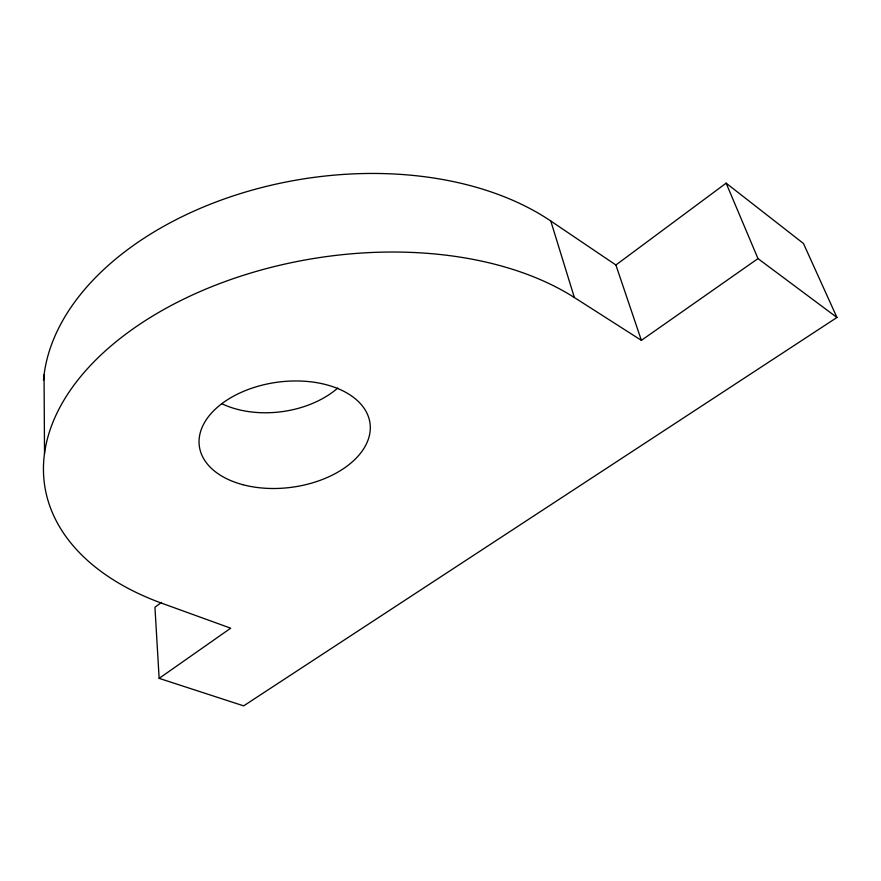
<?xml version="1.0" encoding="UTF-8"?>
<svg xmlns="http://www.w3.org/2000/svg" width="881" height="881" viewBox="0 0 881 881"><rect width="100%" height="100%" fill="white"/><g stroke="black" fill="none" stroke-linecap="round" stroke-linejoin="round"><path stroke-width="1.32" d="M161.509 602.373L154.946 607.24L159.142 678.359L243.652 705.868L836.95 317.479L803.45 243.475L726.142 183.16L615.896 265.005L550.779 221.01A290.168 186.376 -9.3 0 0 239.368 193.919A290.168 186.376 -9.3 0 0 43.477 380.383M159.142 678.359L230.712 628.197L162.082 603.331A302.315 182.257 -9.2 0 1 126.897 333.315A302.315 182.257 -9.2 0 1 574.368 297.536L641.379 340.352L757.99 258.607L836.95 317.479M726.142 183.16L757.99 258.607M615.896 265.005L641.379 340.352M550.779 221.01L574.368 297.536M44.05 374.888L44.524 453.55M337.786 388.036A82.616 54.17 -7.5 0 1 222.1 403.85M242.881 484.704A86.107 53.025 -7.6 0 0 370.295 426.966A86.107 53.025 -7.6 0 0 240.832 392.541A86.107 53.025 -7.6 0 0 242.881 484.704"/></g></svg>
